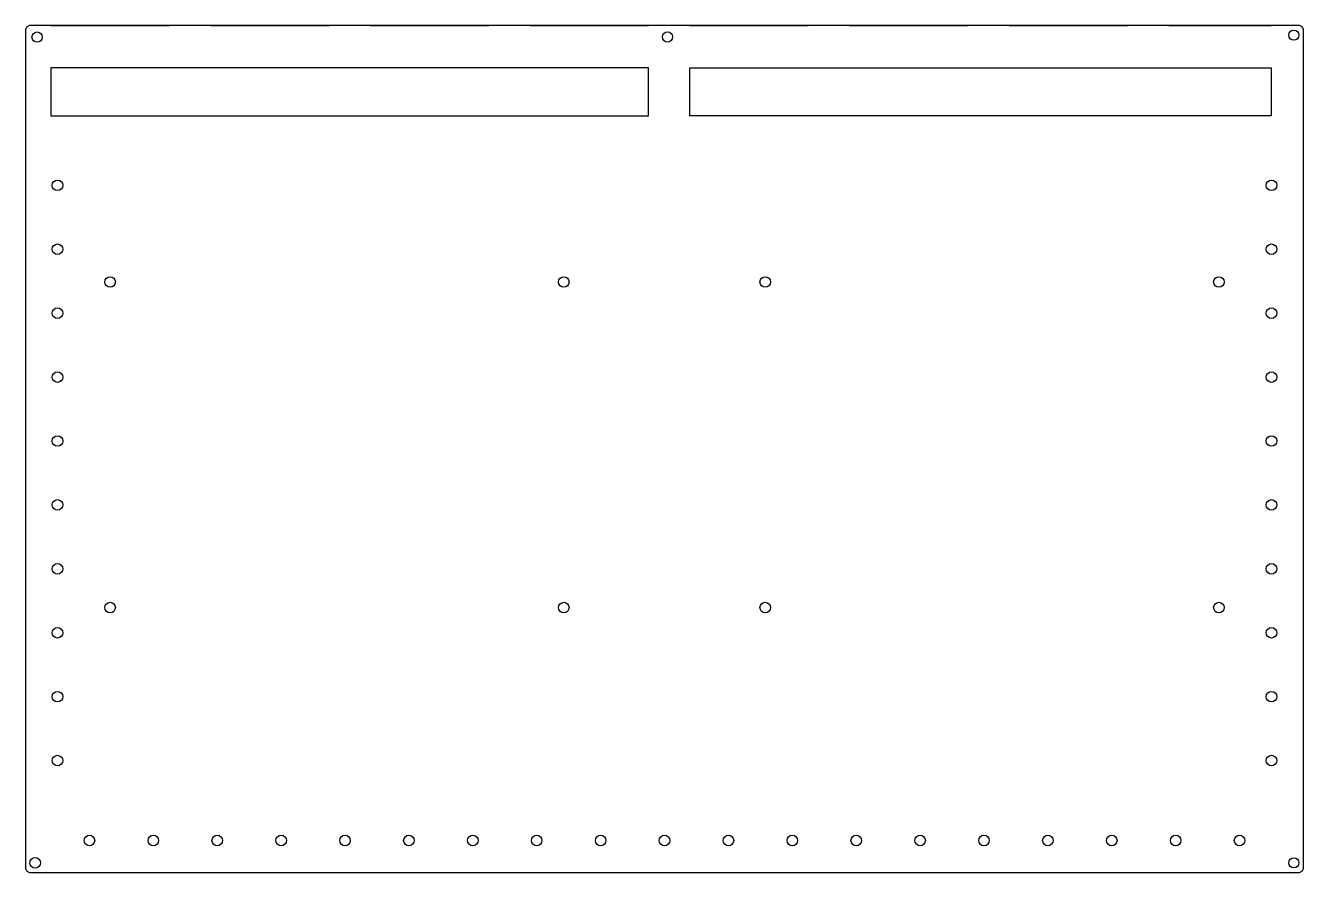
# Model space of a CAD drawing. Header units: millimetres. Extents: x 0 to 400, y 0 to 265.
import ezdxf

# ---------------------------------------------------------------- set-up
doc = ezdxf.new("R2010")
doc.units = ezdxf.units.MM
doc.header["$MEASUREMENT"] = 0

msp = doc.modelspace()

# ---------------------------------------------------------------- linework, layer by layer
for p, q in [((398.5, 264.97), (1.5, 264.97)), ((7.9, 264.97), (44.98, 264.97)), ((57.99, 264.97), (94.98, 264.97)), ((107.88, 264.97), (144.98, 264.97)), ((157.9, 264.97), (194.98, 264.97)), ((207.9, 264.97), (244.98, 264.97)), ((389.9, 264.97), (207.9, 264.97)), ((257.87, 264.97), (294.98, 264.97)), ((307.9, 264.97), (344.98, 264.97)), ((357.86, 264.97), (389.9, 264.97)), ((0, 263.47), (0, 1.47)), ((400, 1.47), (400, 263.47)), ((1.5, -0.03), (398.5, -0.03))]:
    msp.add_line(p, q)
for points in [[(7.9, 236.73), (194.98, 236.73), (194.98, 251.73), (7.9, 251.73)], [(389.9, 236.73), (207.9, 236.73), (207.9, 251.73), (389.9, 251.73)]]:
    msp.add_lwpolyline(points, close=True)
for centre, radius in [((3.6, 261.37), 1.6), ((200.93, 261.4), 1.6), ((396.99, 261.98), 1.6), ((10, 214.97), 1.65), ((390, 214.97), 1.65), ((10, 194.97), 1.65), ((390, 194.97), 1.65), ((26.47, 184.74), 1.65), ((168.47, 184.74), 1.65), ((231.52, 184.74), 1.65), ((373.52, 184.74), 1.65), ((10, 174.97), 1.65), ((390, 174.97), 1.65), ((10, 154.97), 1.65), ((390, 154.97), 1.65), ((10, 134.97), 1.65), ((390, 134.97), 1.65), ((10, 114.97), 1.65), ((390, 114.97), 1.65), ((10, 94.97), 1.65), ((390, 94.97), 1.65), ((26.47, 82.84), 1.65), ((168.47, 82.84), 1.65), ((231.52, 82.84), 1.65), ((373.52, 82.84), 1.65), ((10, 74.97), 1.65), ((390, 74.97), 1.65), ((10, 54.97), 1.65), ((390, 54.97), 1.65), ((10, 34.97), 1.65), ((390, 34.97), 1.65), ((20, 9.97), 1.65), ((40, 9.97), 1.65), ((60, 9.97), 1.65), ((80, 9.97), 1.65), ((100, 9.97), 1.65), ((120, 9.97), 1.65), ((140, 9.97), 1.65), ((160, 9.97), 1.65), ((180, 9.97), 1.65), ((200, 9.97), 1.65), ((220, 9.97), 1.65), ((240, 9.97), 1.65), ((260, 9.97), 1.65), ((280, 9.97), 1.65), ((300, 9.97), 1.65), ((320, 9.97), 1.65), ((340, 9.97), 1.65), ((360, 9.97), 1.65), ((380, 9.97), 1.65), ((3, 2.97), 1.65), ((396.99, 2.97), 1.6)]:
    msp.add_circle(centre, radius)
for centre, start, end in [((1.5, 263.47), 89.9999, 180.0001), ((398.5, 263.47), -0.0001, 90.0001), ((1.5, 1.47), 179.9999, 270.0001), ((398.5, 1.47), -90.0001, 0.0001)]:
    msp.add_arc(centre, 1.5, start, end)

doc.saveas('drawing.dxf')
